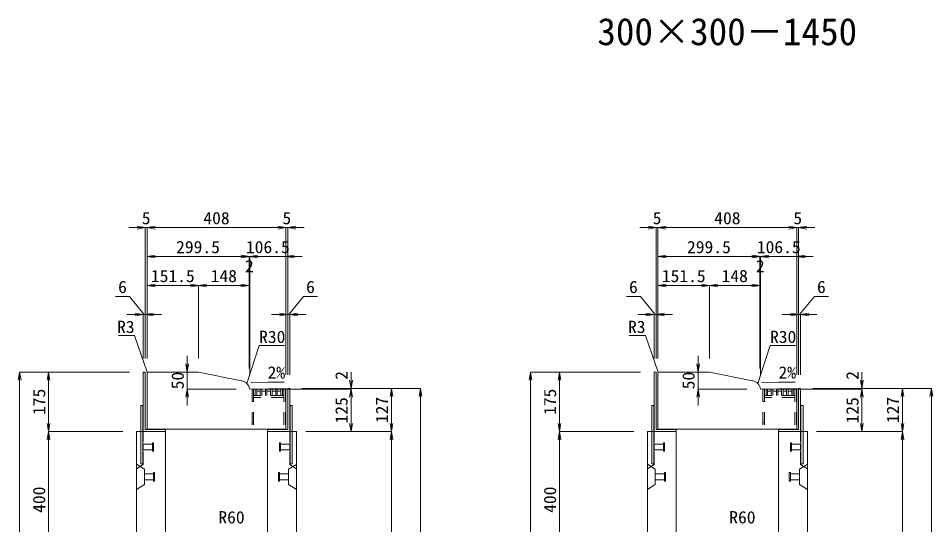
# Model space of a CAD drawing. Units: millimetres at full size. Extents: x -1809 to 57027, y -20349 to 17321.
# Drawn here: x 12318 to 15003, y -7920 to -6432 of the extents above; entities that cross this region are included whole.
import ezdxf
from ezdxf.enums import TextEntityAlignment as Align

# ---------------------------------------------------------------- set-up
doc = ezdxf.new("R2010")
doc.units = ezdxf.units.MM
doc.header["$LTSCALE"] = 50
doc.linetypes.add('USER2', pattern=[1.35, 0.75, -0.6])
doc.linetypes.add('USER3', pattern=[1.35, 0.75, -0.6])
for name, color, linetype, lineweight in [('インサート', 3, 'USER2', 9), ('受枠', 3, 'Continuous', 5), ('寸法線', 7, 'Continuous', 13), ('引出線', 4, 'Continuous', 13), ('本体', 2, 'Continuous', 13), ('補助線', 8, 'Continuous', 13), ('ｸﾞﾚｰﾁﾝｸﾞ', 7, 'USER3', 9)]:
    doc.layers.add(name, color=color, linetype=linetype, lineweight=lineweight)
doc.layers.add('文字', color=7, linetype='Continuous')
doc.styles.add('ＭＳ 明朝', font='')
doc.styles.get('ＭＳ 明朝').set_extended_font_data('MS Mincho')

# ---------------------------------------------------------------- blocks, each defined once
blk = doc.blocks.new('open_arrow')
at = {"color": 0, "linetype": 'Continuous', "lineweight": -2}
blk.add_lwpolyline([(7.5, 1.25), (0, 0), (7.5, -1.25)], dxfattribs=at)

msp = doc.modelspace()

# ---------------------------------------------------------------- linework, layer by layer
at = {"layer": 'インサート'}
for p, q in [((12685, -7682.55), (12712, -7682.55)), ((12685, -7682.55), (12685, -7699.55)), ((12685, -7699.55), (12712, -7699.55)), ((12715, -7678.55), (12712, -7678.55)), ((12712, -7678.55), (12712, -7703.55)), ((12712, -7703.55), (12715, -7703.55)), ((12715, -7703.55), (12715, -7678.55)), ((13085, -7678.55), (13088, -7678.55)), ((13085, -7703.55), (13085, -7678.55)), ((13088, -7703.55), (13085, -7703.55)), ((13088, -7678.55), (13088, -7703.55)), ((13115, -7682.55), (13088, -7682.55)), ((13115, -7699.55), (13088, -7699.55)), ((13115, -7682.55), (13115, -7699.55)), ((14185, -7682.55), (14212, -7682.55)), ((14185, -7682.55), (14185, -7699.55)), ((14185, -7699.55), (14212, -7699.55)), ((14215, -7678.55), (14212, -7678.55)), ((14212, -7678.55), (14212, -7703.55)), ((14212, -7703.55), (14215, -7703.55)), ((14215, -7703.55), (14215, -7678.55)), ((14585, -7678.55), (14588, -7678.55)), ((14585, -7703.55), (14585, -7678.55)), ((14588, -7703.55), (14585, -7703.55)), ((14588, -7678.55), (14588, -7703.55)), ((14615, -7682.55), (14588, -7682.55)), ((14615, -7699.55), (14588, -7699.55)), ((14615, -7682.55), (14615, -7699.55)), ((12688.2, -7770.55), (12715.2, -7770.55)), ((12688.2, -7770.55), (12688.2, -7787.55)), ((12718.2, -7766.55), (12715.2, -7766.55)), ((12715.2, -7766.55), (12715.2, -7791.55)), ((12718.2, -7791.55), (12718.2, -7766.55)), ((13081.8, -7766.55), (13084.8, -7766.55)), ((13081.8, -7791.55), (13081.8, -7766.55)), ((13084.8, -7766.55), (13084.8, -7791.55)), ((13111.8, -7770.55), (13084.8, -7770.55)), ((13111.8, -7770.55), (13111.8, -7787.55)), ((14188.2, -7770.55), (14215.2, -7770.55)), ((14188.2, -7770.55), (14188.2, -7787.55)), ((14218.2, -7766.55), (14215.2, -7766.55)), ((14215.2, -7766.55), (14215.2, -7791.55)), ((14218.2, -7791.55), (14218.2, -7766.55)), ((14581.8, -7766.55), (14584.8, -7766.55)), ((14581.8, -7791.55), (14581.8, -7766.55)), ((14584.8, -7766.55), (14584.8, -7791.55)), ((14611.8, -7770.55), (14584.8, -7770.55)), ((14611.8, -7770.55), (14611.8, -7787.55)), ((12688.2, -7787.55), (12715.2, -7787.55)), ((12715.2, -7791.55), (12718.2, -7791.55)), ((13084.8, -7791.55), (13081.8, -7791.55)), ((13111.8, -7787.55), (13084.8, -7787.55)), ((14188.2, -7787.55), (14215.2, -7787.55)), ((14215.2, -7791.55), (14218.2, -7791.55)), ((14584.8, -7791.55), (14581.8, -7791.55)), ((14611.8, -7787.55), (14584.8, -7787.55))]:
    msp.add_line(p, q, dxfattribs=at)
at = {"layer": '受枠'}
for p, q in [((12685, -7471.05), (12685, -7646.05)), ((12685, -7471.05), (12691, -7471.05)), ((12685, -7471.05), (12691, -7471.05)), ((12691, -7471.05), (12691, -7640.05)), ((14185, -7471.05), (14185, -7646.05)), ((14185, -7471.05), (14191, -7471.05)), ((14185, -7471.05), (14191, -7471.05)), ((14191, -7471.05), (14191, -7640.05)), ((13109, -7519.06), (13109, -7640.05)), ((13109, -7519.06), (13115, -7519.06)), ((13115, -7646.05), (13115, -7519.06)), ((14609, -7519.06), (14609, -7640.05)), ((14609, -7519.06), (14615, -7519.06)), ((14615, -7646.05), (14615, -7519.06)), ((12678, -7741.05), (12678, -7569.06)), ((12684, -7569.06), (12678, -7569.06)), ((12684, -7741.05), (12684, -7569.06)), ((13116, -7741.05), (13116, -7569.06)), ((13116, -7569.06), (13122, -7569.06)), ((13122, -7741.05), (13122, -7569.06)), ((14178, -7741.05), (14178, -7569.06)), ((14184, -7569.06), (14178, -7569.06)), ((14184, -7741.05), (14184, -7569.06)), ((14616, -7741.05), (14616, -7569.06)), ((14616, -7569.06), (14622, -7569.06)), ((14622, -7741.05), (14622, -7569.06)), ((12750, -7646.05), (12685, -7646.05)), ((12691, -7640.05), (12750, -7640.05)), ((12750, -7646.05), (12750, -7640.05)), ((13050, -7640.05), (13050, -7646.05)), ((13050, -7640.05), (13109, -7640.05)), ((13050, -7646.05), (13050, -7640.05)), ((13115, -7646.05), (13050, -7646.05)), ((14250, -7646.05), (14185, -7646.05)), ((14191, -7640.05), (14250, -7640.05)), ((14250, -7646.05), (14250, -7640.05)), ((14550, -7640.05), (14550, -7646.05)), ((14550, -7640.05), (14609, -7640.05)), ((14550, -7646.05), (14550, -7640.05)), ((14615, -7646.05), (14550, -7646.05)), ((12684, -7741.05), (12678, -7741.05)), ((13116, -7741.05), (13122, -7741.05)), ((14184, -7741.05), (14178, -7741.05)), ((14616, -7741.05), (14622, -7741.05))]:
    msp.add_line(p, q, dxfattribs=at)
at = {"layer": '寸法線'}
for p, q in [((12744, -7046.93), (12643, -7046.93)), ((12691, -7431.03), (12691, -7046.93)), ((12696, -7431.03), (12696, -7046.93)), ((13104, -7046.93), (12696, -7046.93)), ((12696, -7431.03), (12696, -7046.93)), ((13056, -7046.93), (13157, -7046.93)), ((13104, -7479.23), (13104, -7046.93)), ((13104, -7479.23), (13104, -7046.93)), ((13109, -7479.04), (13109, -7046.93)), ((14244, -7046.93), (14143, -7046.93)), ((14191, -7431.03), (14191, -7046.93)), ((14196, -7431.03), (14196, -7046.93)), ((14604, -7046.93), (14196, -7046.93)), ((14196, -7431.03), (14196, -7046.93)), ((14556, -7046.93), (14657, -7046.93)), ((14604, -7479.23), (14604, -7046.93)), ((14604, -7479.23), (14604, -7046.93)), ((14609, -7479.04), (14609, -7046.93)), ((12995.51, -7131.93), (12696, -7131.93)), ((12696, -7431.03), (12696, -7131.93)), ((12947.51, -7131.93), (13045.44, -7131.93)), ((12949.44, -7131.93), (13152, -7131.93)), ((12995.51, -7461.09), (12995.51, -7131.93)), ((12995.51, -7461.09), (12995.51, -7131.93)), ((12997.44, -7481.08), (12997.44, -7131.93)), ((12997.44, -7481.08), (12997.44, -7131.93)), ((13104, -7479.23), (13104, -7131.93)), ((14495.51, -7131.93), (14196, -7131.93)), ((14196, -7431.03), (14196, -7131.93)), ((14447.51, -7131.93), (14545.44, -7131.93)), ((14449.44, -7131.93), (14652, -7131.93)), ((14495.51, -7461.09), (14495.51, -7131.93)), ((14495.51, -7461.09), (14495.51, -7131.93)), ((14497.44, -7481.08), (14497.44, -7131.93)), ((14497.44, -7481.08), (14497.44, -7131.93)), ((14604, -7479.23), (14604, -7131.93)), ((12696, -7216.93), (12847.5, -7216.93)), ((12696, -7431.03), (12696, -7216.93)), ((12847.5, -7431.03), (12847.5, -7216.93)), ((12847.5, -7216.93), (12995.51, -7216.93)), ((12847.5, -7431.03), (12847.5, -7216.93)), ((12995.51, -7461.09), (12995.51, -7216.93)), ((14196, -7216.93), (14347.5, -7216.93)), ((14196, -7431.03), (14196, -7216.93)), ((14347.5, -7431.03), (14347.5, -7216.93)), ((14347.5, -7216.93), (14495.51, -7216.93)), ((14347.5, -7431.03), (14347.5, -7216.93)), ((14495.51, -7461.09), (14495.51, -7216.93)), ((12644.67, -7249.13), (12603.44, -7249.13)), ((12688, -7301.93), (12644.67, -7249.13)), ((13112, -7301.93), (13155.33, -7249.13)), ((13155.33, -7249.13), (13196.56, -7249.13)), ((14144.67, -7249.13), (14103.44, -7249.13)), ((14188, -7301.93), (14144.67, -7249.13)), ((14612, -7301.93), (14655.33, -7249.13)), ((14655.33, -7249.13), (14696.56, -7249.13)), ((12739, -7301.93), (12637, -7301.93)), ((12685, -7431.03), (12685, -7301.93)), ((12691, -7431.03), (12691, -7301.93)), ((13061, -7301.93), (13163, -7301.93)), ((13109, -7479.04), (13109, -7301.93)), ((13115, -7479.04), (13115, -7301.93)), ((14239, -7301.93), (14137, -7301.93)), ((14185, -7431.03), (14185, -7301.93)), ((14191, -7431.03), (14191, -7301.93)), ((14561, -7301.93), (14663, -7301.93)), ((14609, -7479.04), (14609, -7301.93)), ((14615, -7479.04), (14615, -7301.93)), ((12813.83, -7569.11), (12813.83, -7423.05)), ((14313.83, -7569.11), (14313.83, -7423.05)), ((12322.06, -8996.05), (12322.06, -7471.05)), ((12644.98, -7471.05), (12322.06, -7471.05)), ((12407.06, -7471.05), (12407.06, -7646.05)), ((12644.98, -7471.05), (12407.06, -7471.05)), ((12813.83, -7471.05), (12807.48, -7471.05)), ((13294.94, -7569.1), (13294.94, -7471.25)), ((13822.06, -9096.05), (13822.06, -7471.05)), ((14144.98, -7471.05), (13822.06, -7471.05)), ((13907.06, -7471.05), (13907.06, -7646.05)), ((14144.98, -7471.05), (13907.06, -7471.05)), ((14313.83, -7471.05), (14307.48, -7471.05)), ((14794.94, -7569.1), (14794.94, -7471.25)), ((12957.42, -7521.11), (12813.83, -7521.11)), ((13044.46, -7521.1), (13294.94, -7521.1)), ((13044.46, -7521.1), (13294.94, -7521.1)), ((13151.02, -7519.25), (13294.94, -7519.25)), ((13155.02, -7519.06), (13413.78, -7519.06)), ((13155.02, -7519.06), (13498.78, -7519.06)), ((13294.94, -7646.05), (13294.94, -7521.1)), ((13413.78, -7519.06), (13413.78, -7646.05)), ((13498.78, -7519.06), (13498.78, -8996.05)), ((14457.42, -7521.11), (14313.83, -7521.11)), ((14544.46, -7521.1), (14794.94, -7521.1)), ((14544.46, -7521.1), (14794.94, -7521.1)), ((14651.02, -7519.25), (14794.94, -7519.25)), ((14655.02, -7519.06), (14913.78, -7519.06)), ((14655.02, -7519.06), (14998.78, -7519.06)), ((14794.94, -7646.05), (14794.94, -7521.1)), ((14913.78, -7519.06), (14913.78, -7646.05)), ((14998.78, -7519.06), (14998.78, -9096.05)), ((12624.98, -7646.05), (12407.06, -7646.05)), ((12407.06, -7646.05), (12407.06, -8046.05)), ((12624.98, -7646.05), (12407.06, -7646.05)), ((13162.02, -7646.05), (13294.94, -7646.05)), ((13175.02, -7646.05), (13413.78, -7646.05)), ((13175.02, -7646.05), (13413.78, -7646.05)), ((13413.78, -7646.05), (13413.78, -8996.05)), ((14124.98, -7646.05), (13907.06, -7646.05)), ((13907.06, -7646.05), (13907.06, -8046.05)), ((14124.98, -7646.05), (13907.06, -7646.05)), ((14662.02, -7646.05), (14794.94, -7646.05)), ((14675.02, -7646.05), (14913.78, -7646.05)), ((14675.02, -7646.05), (14913.78, -7646.05)), ((14913.78, -7646.05), (14913.78, -9096.05))]:
    msp.add_line(p, q, dxfattribs=at)
at = {"layer": '引出線'}
for points in [[(12696.88, -7471.93), (12659.65, -7363.53), (12611.92, -7363.53)], [(14196.88, -7471.93), (14159.65, -7363.53), (14111.92, -7363.53)], [(12989.42, -7505.21), (13025.11, -7392.88), (13099.79, -7392.88)], [(14489.42, -7505.21), (14525.11, -7392.88), (14599.79, -7392.88)], [(13001.31, -7501.75), (13050.05, -7501.21), (13098.81, -7501.21)], [(14501.31, -7501.75), (14550.05, -7501.21), (14598.81, -7501.21)]]:
    msp.add_lwpolyline(points, dxfattribs=at)
at = {"layer": '本体', "lineweight": 20}
for p, q in [((12696, -7474.05), (12696, -7639.05)), ((12847.5, -7471.05), (12698.95, -7471.05)), ((12973.81, -7496.66), (12847.5, -7471.05)), ((14196, -7474.05), (14196, -7639.05)), ((14347.5, -7471.05), (14198.95, -7471.05)), ((14473.81, -7496.66), (14347.5, -7471.05)), ((12997.44, -7521.1), (13104, -7519.25)), ((13104, -7639.05), (13104, -7519.25)), ((14497.44, -7521.1), (14604, -7519.25)), ((14604, -7639.05), (14604, -7519.25)), ((13104, -7639.05), (12696, -7639.05)), ((14604, -7639.05), (14196, -7639.05))]:
    msp.add_line(p, q, dxfattribs=at)
at = {"layer": '本体'}
for p, q in [((12665, -7646.05), (12665, -8996.05)), ((12665, -7646.05), (12750, -7646.05)), ((12750, -7646.05), (12750, -7975.53)), ((13050, -7646.05), (13050, -7975.53)), ((13050, -7646.05), (13135, -7646.05)), ((13135, -7646.05), (13135, -8996.05)), ((14165, -7646.05), (14165, -9096.05)), ((14165, -7646.05), (14250, -7646.05)), ((14250, -7646.05), (14250, -7975.53)), ((14550, -7646.05), (14550, -7975.53)), ((14550, -7646.05), (14635, -7646.05)), ((14635, -7646.05), (14635, -9096.05))]:
    msp.add_line(p, q, dxfattribs=at)
at = {"layer": '本体', "linetype": 'USER2', "lineweight": 9}
for p, q in [((12685, -7743.05), (12685, -7646.05)), ((13115, -7743.05), (13115, -7646.05)), ((14185, -7743.05), (14185, -7646.05)), ((14615, -7743.05), (14615, -7646.05)), ((12665, -7755.55), (12685, -7743.05)), ((13135, -7755.55), (13115, -7743.05)), ((14165, -7755.55), (14185, -7743.05)), ((14635, -7755.55), (14615, -7743.05))]:
    msp.add_line(p, q, dxfattribs=at)
at = {"layer": '本体', "lineweight": 9}
for p, q in [((12665, -7742.05), (12688.2, -7756.55)), ((12688.2, -7756.55), (12688.2, -7801.55)), ((13134.58, -7742.31), (13111.8, -7756.55)), ((13111.8, -7756.55), (13111.8, -7801.55)), ((14165, -7742.05), (14188.2, -7756.55)), ((14188.2, -7756.55), (14188.2, -7801.55)), ((14634.58, -7742.31), (14611.8, -7756.55)), ((14611.8, -7756.55), (14611.8, -7801.55)), ((12688.2, -7801.55), (12665, -7816.05)), ((13111.8, -7801.55), (13135, -7816.05)), ((14188.2, -7801.55), (14165, -7816.05)), ((14611.8, -7801.55), (14635, -7816.05))]:
    msp.add_line(p, q, dxfattribs=at)
at = {"layer": '本体', "lineweight": 20}
for centre, radius, start, end in [((12699, -7474.05), 3, 90, 180), ((14199, -7474.05), 3, 90, 180), ((12967.85, -7526.06), 30, 9.51572, 78.54145), ((14467.85, -7526.06), 30, 9.51572, 78.54145)]:
    msp.add_arc(centre, radius, start, end, dxfattribs=at)
at = {"layer": '補助線'}
for p, q in [((12973.82, -7496.71), (12975.55, -7497.06)), ((14473.82, -7496.71), (14475.55, -7497.06))]:
    msp.add_line(p, q, dxfattribs=at)
at = {"layer": 'ｸﾞﾚｰﾁﾝｸﾞ', "linetype": 'USER2', "lineweight": 5}
for p, q in [((13102.5, -7521.05), (13004.5, -7521.05)), ((13004.5, -7521.05), (13004.5, -7639.05)), ((13009, -7521.05), (13009, -7639.05)), ((13098, -7540.05), (13009, -7540.05)), ((13013.5, -7540.05), (13013.5, -7521.05)), ((13018, -7540.05), (13018, -7521.05)), ((13018, -7527.05), (13028.6, -7527.05)), ((13028.6, -7540.05), (13028.6, -7521.05)), ((13033.1, -7540.05), (13033.1, -7521.05)), ((13033.1, -7527.05), (13043.7, -7527.05)), ((13043.7, -7540.05), (13043.7, -7521.05)), ((13048.2, -7540.05), (13048.2, -7521.05)), ((13048.2, -7527.05), (13058.8, -7527.05)), ((13058.8, -7540.05), (13058.8, -7521.05)), ((13063.3, -7540.05), (13063.3, -7521.05)), ((13063.3, -7527.05), (13073.9, -7527.05)), ((13073.9, -7540.05), (13073.9, -7521.05)), ((13078.4, -7540.05), (13078.4, -7521.05)), ((13078.4, -7527.05), (13089, -7527.05)), ((13089, -7540.05), (13089, -7521.05)), ((13093.5, -7540.05), (13093.5, -7521.05)), ((13098, -7521.05), (13098, -7639.05)), ((13102.5, -7521.05), (13102.5, -7639.05)), ((14602.5, -7521.05), (14504.5, -7521.05)), ((14504.5, -7521.05), (14504.5, -7639.05)), ((14509, -7521.05), (14509, -7639.05)), ((14598, -7540.05), (14509, -7540.05)), ((14513.5, -7540.05), (14513.5, -7521.05)), ((14518, -7540.05), (14518, -7521.05)), ((14518, -7527.05), (14528.6, -7527.05)), ((14528.6, -7540.05), (14528.6, -7521.05)), ((14533.1, -7540.05), (14533.1, -7521.05)), ((14533.1, -7527.05), (14543.7, -7527.05)), ((14543.7, -7540.05), (14543.7, -7521.05)), ((14548.2, -7540.05), (14548.2, -7521.05)), ((14548.2, -7527.05), (14558.8, -7527.05)), ((14558.8, -7540.05), (14558.8, -7521.05)), ((14563.3, -7540.05), (14563.3, -7521.05)), ((14563.3, -7527.05), (14573.9, -7527.05)), ((14573.9, -7540.05), (14573.9, -7521.05)), ((14578.4, -7540.05), (14578.4, -7521.05)), ((14578.4, -7527.05), (14589, -7527.05)), ((14589, -7540.05), (14589, -7521.05)), ((14593.5, -7540.05), (14593.5, -7521.05)), ((14598, -7521.05), (14598, -7639.05)), ((14602.5, -7521.05), (14602.5, -7639.05)), ((13009, -7557.55), (13004.5, -7557.55)), ((13098, -7546.05), (13009, -7546.05)), ((14509, -7557.55), (14504.5, -7557.55)), ((14598, -7546.05), (14509, -7546.05)), ((13009, -7620.55), (13004.5, -7620.55)), ((14509, -7620.55), (14504.5, -7620.55))]:
    msp.add_line(p, q, dxfattribs=at)

# ---------------------------------------------------------------- block references
at = {"layer": '寸法線', "xscale": 3.2, "yscale": 3.2}
for p, rotation in [((12691, -7046.93), 180), ((13104, -7046.93), 180), ((13104, -7046.93), 180), ((14191, -7046.93), 180), ((14604, -7046.93), 180), ((14604, -7046.93), 180), ((12995.51, -7131.93), 180), ((12995.51, -7131.93), 180), ((12997.44, -7131.93), 180), ((14495.51, -7131.93), 180), ((14495.51, -7131.93), 180), ((14497.44, -7131.93), 180), ((12847.5, -7216.93), 180), ((12995.51, -7216.93), 180), ((14347.5, -7216.93), 180), ((14495.51, -7216.93), 180), ((12685, -7301.93), 180), ((13109, -7301.93), 180), ((14185, -7301.93), 180), ((14609, -7301.93), 180), ((12813.83, -7471.05), 90), ((14313.83, -7471.05), 90), ((12322.06, -7471.05), 270), ((12407.06, -7471.05), 270), ((13822.06, -7471.05), 270), ((13907.06, -7471.05), 270), ((13294.94, -7519.25), 90), ((14794.94, -7519.25), 90), ((12813.83, -7521.11), 270), ((13294.94, -7521.1), 270), ((13294.94, -7521.1), 270), ((13413.78, -7519.06), 270), ((13498.78, -7519.06), 270), ((14313.83, -7521.11), 270), ((14794.94, -7521.1), 270), ((14794.94, -7521.1), 270), ((14913.78, -7519.06), 270), ((14998.78, -7519.06), 270), ((12407.06, -7646.05), 90), ((13294.94, -7646.05), 90), ((13413.78, -7646.05), 90), ((13907.06, -7646.05), 90), ((14794.94, -7646.05), 90), ((14913.78, -7646.05), 90), ((12407.06, -7646.05), 270), ((13413.78, -7646.05), 270), ((13907.06, -7646.05), 270), ((14913.78, -7646.05), 270)]:
    msp.add_blockref('open_arrow', p, dxfattribs=dict(at, rotation=rotation))
for p in [(12696, -7046.93), (12696, -7046.93), (13109, -7046.93), (14196, -7046.93), (14196, -7046.93), (14609, -7046.93), (12696, -7131.93), (12997.44, -7131.93), (13104, -7131.93), (14196, -7131.93), (14497.44, -7131.93), (14604, -7131.93), (12696, -7216.93), (12847.5, -7216.93), (14196, -7216.93), (14347.5, -7216.93), (12691, -7301.93), (13115, -7301.93), (14191, -7301.93), (14615, -7301.93)]:
    msp.add_blockref('open_arrow', p, dxfattribs=at)
at = {"layer": '引出線', "xscale": 0.0533, "yscale": 0.0533}
for p, rotation in [((12696.88, -7471.93), 109), ((14196.88, -7471.93), 109), ((12989.42, -7505.21), 72.4), ((13001.31, -7501.75), 0.6), ((14489.42, -7505.21), 72.4), ((14501.31, -7501.75), 0.6)]:
    msp.add_blockref('open_arrow', p, dxfattribs=dict(at, rotation=rotation))

# ---------------------------------------------------------------- texts
at = {"layer": '寸法線', "style": 'ＭＳ 明朝', "width": 1.05}
for s, p in [('5', (12693.5, -7018.91)), ('408', (12900, -7018.91)), ('5', (13106.5, -7018.91)), ('5', (14193.5, -7018.91)), ('408', (14400, -7018.91)), ('5', (14606.5, -7018.91)), ('299.5', (12845.75, -7103.91)), ('106.5', (13050.72, -7103.91)), ('299.5', (14345.75, -7103.91)), ('106.5', (14550.72, -7103.91)), ('2', (12996.47, -7159.95)), ('2', (14496.47, -7159.95)), ('151.5', (12771.75, -7188.91)), ('148', (12921.5, -7188.91)), ('151.5', (14271.75, -7188.91)), ('148', (14421.5, -7188.91)), ('6', (12624.05, -7221.11)), ('6', (13175.95, -7221.11)), ('6', (14124.05, -7221.11)), ('6', (14675.95, -7221.11))]:
    msp.add_text(s, height=36.03, dxfattribs=at).set_placement(p, align=Align.MIDDLE_CENTER)
for s, p in [('50', (12785.81, -7496.08)), ('2', (13266.92, -7480.99)), ('50', (14285.81, -7496.08)), ('2', (14766.92, -7480.99)), ('175', (12379.04, -7558.55)), ('175', (13879.04, -7558.55)), ('125', (13266.92, -7583.58)), ('127', (13385.76, -7582.56)), ('125', (14766.92, -7583.58)), ('127', (14885.76, -7582.56)), ('400', (12379.04, -7846.05)), ('400', (13879.04, -7846.05))]:
    msp.add_text(s, height=36.03, rotation=90, dxfattribs=at).set_placement(p, align=Align.MIDDLE_CENTER)
at = {"layer": '引出線', "style": 'ＭＳ 明朝', "width": 1.05}
for s, p in [('R3', (12659.65, -7320.33)), ('R3', (14159.65, -7320.33)), ('R60', (12982.66, -7879.64)), ('R60', (14482.66, -7879.64))]:
    msp.add_text(s, height=36.03, dxfattribs=at).set_placement(p, align=Align.TOP_RIGHT)
for s, p in [('R30', (13025.11, -7349.68)), ('R30', (14525.11, -7349.68)), ('2%', (13050.05, -7454.3)), ('2%', (14550.05, -7454.3))]:
    msp.add_text(s, height=36.03, dxfattribs=at).set_placement(p, align=Align.TOP_LEFT)
at = {"layer": '文字', "style": 'ＭＳ 明朝'}
msp.add_text('300×300－1450', height=80.06, dxfattribs=at).set_placement((14399.52, -6471.03), align=Align.MIDDLE_CENTER)

doc.saveas('drawing.dxf')
